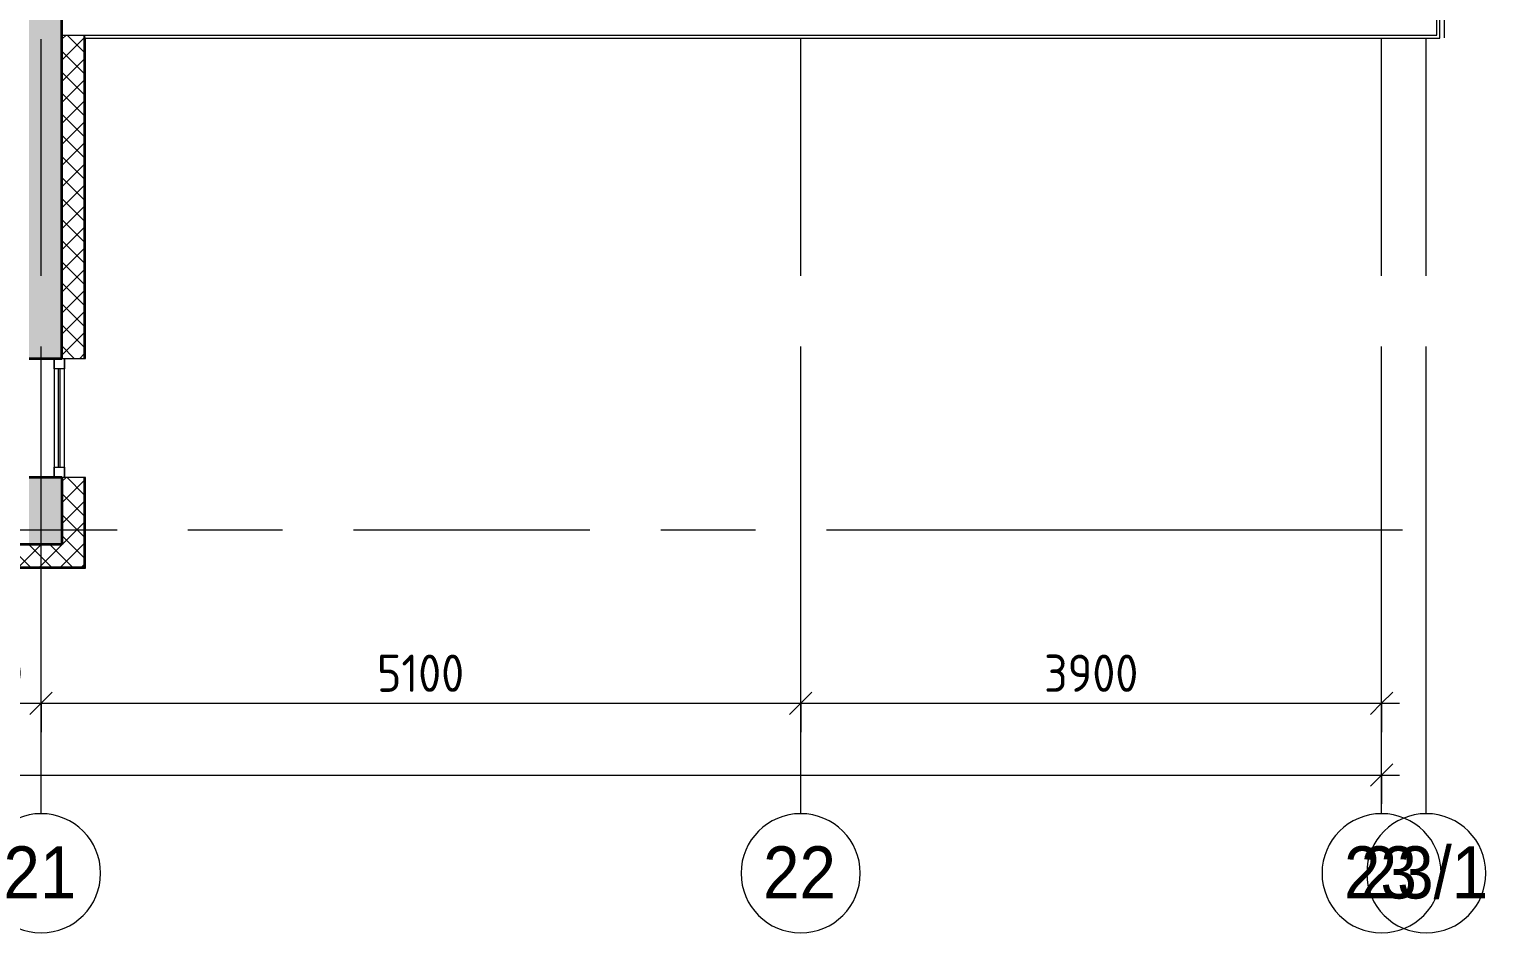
# Model space of a CAD drawing. Header units: millimetres. Extents: x 35146 to 234858, y -8553 to 29000.
# Drawn here: x 75480 to 85260, y -2706 to 3360 of the extents above; entities that cross this region are included whole.
import ezdxf

# ---------------------------------------------------------------- set-up
doc = ezdxf.new("R2010")
doc.units = ezdxf.units.MM
doc.linetypes.add('Осевая', pattern=[3175, 635, -476.25, 1587.5, -476.25])
for name, color, linetype, lineweight in [('A-ANNO-DIMS', 7, 'Continuous', 9), ('A-ANNO-DIMS-100', 7, 'Continuous', 9), ('A-DETL-GENF', 7, 'Continuous', 9), ('A-GLAZ', 7, 'Continuous', 9), ('A-GLAZ-1', 7, 'Continuous', 13), ('A-WALL', 7, 'Continuous', 9), ('I-WALL', 7, 'Continuous', 9), ('Оси', 7, 'Continuous', 9), ('Оси-1', 7, 'Continuous', 20), ('Оси-2', 7, 'Осевая', 9)]:
    doc.layers.add(name, color=color, linetype=linetype, lineweight=lineweight)
for name, color, linetype, lineweight, true_color in [('A-WALL-2', 7, 'Continuous', 13, 0x3c3c3c), ('A-WALL-3', 7, 'Continuous', 35, 0x3c3c3c), ('A-WALL-FNSH-1', 7, 'Continuous', 9, 0x3c3c3c), ('A-WALL-FNSH-2', 7, 'Continuous', 13, 0x3c3c3c)]:
    doc.layers.add(name, color=color, linetype=linetype, lineweight=lineweight, true_color=true_color)
doc.styles.add('Arial', font='arial.ttf', dxfattribs={"width": 0.9, "height": 350})
doc.styles.add('ISOCPEUR', font='isocpeur.ttf', dxfattribs={"width": 0.9, "height": 250})
doc.dimstyles.new('ISO-2_5_0_9К_БОЛЬШОЙ', dxfattribs={"dimscale": 304.8, "dimtxt": 248.995294, "dimasz": 0.492126, "dimexe": 0.393701, "dimexo": 0.984252, "dimgap": 0, "dimtad": 1, "dimdec": 0, "dimrnd": 10, "dimzin": 0, "dimdsep": 46, "dimtxsty": 'ISOCPEUR', "dimblk1": 'OBLIQUE', "dimblk2": 'OBLIQUE', "dimsah": 1, "dimcen": 0.09, "dimdle": 0.393701, "dimazin": 0, "dimtfac": 1, "dimtdec": 4, "dimtix": 1, "dimtmove": 0, "dimatfit": 3, "dimfxl": 1, "dimtvp": 1, "dimtolj": 1, "dimtzin": 0, "dimarcsym": 2})
doc.dimstyles.new('ISO-2_5_0_9К_БОЛЬШОЙ_1', dxfattribs={"dimscale": 304.8, "dimtxt": 248.995294, "dimasz": 0.492126, "dimexe": 0.393701, "dimexo": 0.984252, "dimgap": 0, "dimtad": 1, "dimdec": 0, "dimrnd": 10, "dimzin": 0, "dimdsep": 46, "dimtxsty": 'ISOCPEUR', "dimblk1": 'OBLIQUE', "dimblk2": 'OBLIQUE', "dimsah": 1, "dimcen": 0.09, "dimdle": 0.393701, "dimazin": 0, "dimtfac": 1, "dimtdec": 4, "dimtix": 1, "dimtmove": 2, "dimatfit": 3, "dimfxl": 1, "dimtvp": 1, "dimtolj": 1, "dimtzin": 0, "dimarcsym": 2})
pattern_1 = [(45, (0, 0), (-70.71068, 70.71068), []), (135, (0, 0), (-70.71068, -70.71068), [])]

# ---------------------------------------------------------------- blocks, each defined once
blk = doc.blocks.new('120_Окно_СКБ_1Ст - 120_Окно_СКБ_1Ст 800х2500 EI30-23532001-План потолков с обозначением видов отделки и геометрии 2 этажа в осях 12-23')
at = {"layer": 'A-GLAZ'}
for p, q in [((400, -57), (-400, -57)), ((330, -87), (-330, -87)), ((330, -97), (-330, -97)), ((-400, -127), (400, -127))]:
    blk.add_line(p, q, dxfattribs=at)
at = {"layer": 'A-GLAZ-1'}
for p, q in [((-400, -127), (-400, -57)), ((-400, -57), (-330, -57)), ((-330, -57), (-330, -127)), ((330, -127), (330, -57)), ((330, -57), (400, -57)), ((400, -57), (400, -127)), ((-330, -127), (-400, -127)), ((400, -127), (330, -127))]:
    blk.add_line(p, q, dxfattribs=at)
blk = doc.blocks.new('DET_L_Линия разрыва - М100-V36-План потолков с обозначением видов отделки и геометрии 2 этажа в осях 12-23')
at = {"layer": 'A-DETL-GENF'}
blk.add_line((11739.9, 0), (0, 0), dxfattribs=at)
blk = doc.blocks.new('Ось сетки - D8-29747960-План потолков с обозначением видов отделки и геометрии 2 этажа в осях 12-23')
at = {"layer": 'Оси-1'}
for start, end in [(360, 180), (180, 360)]:
    blk.add_arc((0, 0), 4, start, end, dxfattribs=at)
blk = doc.blocks.new('DIMBLOCK14-План потолков с обозначением видов отделки и геометрии 2 этажа в осях 12-23')
at = {"layer": 'A-ANNO-DIMS-100'}
for p, q in [((38310, -1840.8), (38310, -1526.9)), ((84560, -1840.8), (84560, -1526.9)), ((38190, -1646.9), (84680, -1646.9)), ((38310, -1646.9), (38310, -1840.8)), ((84560, -1646.9), (84560, -1840.8))]:
    blk.add_line(p, q, dxfattribs=at)
at = {"layer": 'A-ANNO-DIMS-100', "lineweight": 20}
for p, q in [((38310, -1646.9), (38235, -1721.9)), ((38310, -1646.9), (38385, -1571.9)), ((84560, -1646.9), (84485, -1721.9)), ((84560, -1646.9), (84635, -1571.9))]:
    blk.add_line(p, q, dxfattribs=at)
at = {"layer": 'A-ANNO-DIMS-100', "color": 0, "insert": (62678.4, -1320.3), "char_height": 250, "width": 976.828, "attachment_point": 1, "line_spacing_factor": 1.149209, "style": 'ISOCPEUR'}
blk.add_mtext('46250', dxfattribs=at)
blk = doc.blocks.new('_Oblique')
at = {"color": 0, "linetype": 'ByBlock', "lineweight": -2}
blk.add_line((-0.5, -0.5), (0.5, 0.5), dxfattribs=at)
blk = doc.blocks.new('DIMBLOCK30-План потолков с обозначением видов отделки и геометрии 2 этажа в осях 12-23')
at = {"layer": 'A-ANNO-DIMS-100'}
for p, q in [((74860, -1358.9), (74860, -1045)), ((75560, -1358.9), (75560, -1045)), ((74860, -1165), (75560, -1165)), ((74860, -1165), (74860, -1358.9)), ((75560, -1165), (75560, -1358.9))]:
    blk.add_line(p, q, dxfattribs=at)
at = {"layer": 'A-ANNO-DIMS-100', "lineweight": 20}
for p, q in [((74860, -1165), (74785, -1240)), ((74860, -1165), (74935, -1090)), ((75560, -1165), (75485, -1240)), ((75560, -1165), (75635, -1090))]:
    blk.add_line(p, q, dxfattribs=at)
at = {"layer": 'A-ANNO-DIMS-100', "color": 0, "insert": (74973, -838.4), "char_height": 250, "width": 568.858, "attachment_point": 1, "line_spacing_factor": 1.149209, "style": 'ISOCPEUR'}
blk.add_mtext('700', dxfattribs=at)
blk = doc.blocks.new('DIMBLOCK31-План потолков с обозначением видов отделки и геометрии 2 этажа в осях 12-23')
at = {"layer": 'A-ANNO-DIMS-100'}
for p, q in [((75560, -1358.9), (75560, -1045)), ((80660, -1358.9), (80660, -1045)), ((75560, -1165), (80660, -1165)), ((75560, -1165), (75560, -1358.9)), ((80660, -1165), (80660, -1358.9))]:
    blk.add_line(p, q, dxfattribs=at)
at = {"layer": 'A-ANNO-DIMS-100', "lineweight": 20}
for p, q in [((75560, -1165), (75485, -1240)), ((75560, -1165), (75635, -1090)), ((80660, -1165), (80585, -1240)), ((80660, -1165), (80735, -1090))]:
    blk.add_line(p, q, dxfattribs=at)
at = {"layer": 'A-ANNO-DIMS-100', "color": 0, "insert": (77815.5, -838.4), "char_height": 250, "width": 706.764, "attachment_point": 1, "line_spacing_factor": 1.149209, "style": 'ISOCPEUR'}
blk.add_mtext('5100', dxfattribs=at)
blk = doc.blocks.new('DIMBLOCK32-План потолков с обозначением видов отделки и геометрии 2 этажа в осях 12-23')
at = {"layer": 'A-ANNO-DIMS-100'}
for p, q in [((80660, -1358.9), (80660, -1045)), ((84560, -1358.9), (84560, -1045)), ((80660, -1165), (84680, -1165)), ((80660, -1165), (80660, -1358.9)), ((84560, -1165), (84560, -1358.9))]:
    blk.add_line(p, q, dxfattribs=at)
at = {"layer": 'A-ANNO-DIMS-100', "lineweight": 20}
for p, q in [((80660, -1165), (80585, -1240)), ((80660, -1165), (80735, -1090)), ((84560, -1165), (84485, -1240)), ((84560, -1165), (84635, -1090))]:
    blk.add_line(p, q, dxfattribs=at)
at = {"layer": 'A-ANNO-DIMS-100', "color": 0, "insert": (82294, -838.4), "char_height": 250, "width": 758.478, "attachment_point": 1, "line_spacing_factor": 1.149209, "style": 'ISOCPEUR'}
blk.add_mtext('3900', dxfattribs=at)

msp = doc.modelspace()

# ---------------------------------------------------------------- hatches: boundary and pattern name
at = {"layer": 'A-WALL'}
h = msp.add_hatch(dxfattribs=at)
h.set_pattern_fill('FP_20', color=256, style=0, pattern_type=2)
h.set_pattern_definition(pattern_1)
h.paths.add_polyline_path([(75700, -250), (75850, -250), (75850, 350), (75700, 350), (75700, -100)])
h.paths.add_polyline_path([(75850, 1150), (75850, 3320), (75700, 3320), (75700, 1150)])
h = msp.add_hatch(dxfattribs=at)
h.set_pattern_fill('FP_20', color=256, style=0, pattern_type=2)
h.set_pattern_definition(pattern_1)
h.paths.add_polyline_path([(74946.9, -250), (75700, -250), (75700, -100), (38742.7, -100), (38742.7, -250), (73481, -250)])
at = {"layer": 'I-WALL'}
h = msp.add_hatch(dxfattribs=at)
h.set_pattern_fill('FP_17', color=256, style=0, pattern_type=2)
h.set_pattern_definition([(45, (0, 0), (-57.02463, 57.02463), []), (45, (57.025, 0), (-57.02463, 57.02463), [100.806, -20.161, 3.353, -16.808])])
h.paths.add_polyline_path([(75480, -100), (75700, -100), (75700, 350), (75480, 350), (75480, 120)])
h.paths.add_polyline_path([(75700, 1150), (75700, 3550), (75480, 3550), (75480, 1150)])
h.paths.add_polyline_path([(75700, 4050), (75700, 7900), (75480, 7900), (75480, 4050), (75679.8, 4050)])

# ---------------------------------------------------------------- linework, layer by layer
at = {"layer": 'A-WALL'}
for p, q in [((75700, 3320), (75853, 3320)), ((75850, 1150), (75850, 3320)), ((75858, 3300), (75853, 3300)), ((75850, -250), (75850, 350)), ((38742.7, -250), (75850, -250))]:
    msp.add_line(p, q, dxfattribs=at)
at = {"layer": 'A-WALL-2'}
for p, q in [((84930, 3320), (84930, 10247)), ((75853, 3320), (84930, 3320)), ((75700, 1150), (75850, 1150)), ((75850, 350), (75700, 350))]:
    msp.add_line(p, q, dxfattribs=at)
at = {"layer": 'A-WALL-3'}
for p, q in [((75700, 1150), (75700, 3550)), ((75480, 1150), (75700, 1150)), ((75700, 350), (75480, 350)), ((75700, 350), (75700, -100)), ((75700, -100), (71860, -100))]:
    msp.add_line(p, q, dxfattribs=at)
at = {"layer": 'A-WALL-FNSH-1'}
for p, q in [((84950, 3300), (84950, 10247)), ((75858, 3300), (84950, 3300)), ((75858, 1150), (75858, 3300)), ((75853, 1150), (75858, 1150)), ((75858, 350), (75853, 350)), ((75858, -258), (75858, 350)), ((38742.7, -258), (75858, -258))]:
    msp.add_line(p, q, dxfattribs=at)
at = {"layer": 'A-WALL-FNSH-2'}
for p, q in [((75853, 1150), (75853, 3320)), ((75850, 1150), (75853, 1150)), ((75853, 350), (75850, 350)), ((75853, -253), (75853, 350)), ((38742.7, -253), (75853, -253))]:
    msp.add_line(p, q, dxfattribs=at)
at = {"layer": 'Оси'}
for p, q in [((75560, -1906.3), (75560, 593.7)), ((80660, -1906.3), (80660, 593.7)), ((84560, -1906.3), (84560, 593.7)), ((84860, -1906.3), (84860, 593.7)), ((82200, 0), (84700, 0))]:
    msp.add_line(p, q, dxfattribs=at)
at = {"layer": 'Оси-2'}
for p, q in [((75560, 593.7), (75560, 25078.1)), ((80660, 593.7), (80660, 24890.1)), ((84560, 593.7), (84560, 19415.1)), ((84860, 593.7), (84860, 19415.1)), ((38446.2, 0), (82200, 0))]:
    msp.add_line(p, q, dxfattribs=at)

# ---------------------------------------------------------------- block references
at = {"layer": 'A-DETL-GENF', "rotation": 90.00000000000031}
msp.add_blockref('DET_L_Линия разрыва - М100-V36-План потолков с обозначением видов отделки и геометрии 2 этажа в осях 12-23', (84980.7, 3301.1), dxfattribs=at)
at = {"layer": 'A-GLAZ', "rotation": 270}
msp.add_blockref('120_Окно_СКБ_1Ст - 120_Окно_СКБ_1Ст 800х2500 EI30-23532001-План потолков с обозначением видов отделки и геометрии 2 этажа в осях 12-23', (75775, 750), dxfattribs=at)
at = {"layer": 'Оси-1', "xscale": 99.99999999999993, "yscale": 99.99999999999993, "zscale": 99.99999999999993}
for p in [(75560, -2306.3), (80660, -2306.3), (84560, -2306.3), (84860, -2306.3)]:
    msp.add_blockref('Ось сетки - D8-29747960-План потолков с обозначением видов отделки и геометрии 2 этажа в осях 12-23', p, dxfattribs=at)

# ---------------------------------------------------------------- texts
at = {"layer": 'Оси', "char_height": 350, "attachment_point": 1, "style": 'Arial'}
for s, insert, width in [('21', (75307.4, -2125.6), 606.076), ('22', (80407.4, -2125.6), 606.076), ('23', (84307.4, -2125.6), 606.076), ('23/1', (84419.7, -2125.6), 1060.633)]:
    msp.add_mtext(s, dxfattribs=dict(at, insert=insert, width=width))

# ---------------------------------------------------------------- dimensions: what is measured, and where the dimension line sits
at = {"layer": 'A-ANNO-DIMS'}
for base, p1, p2, override, picture, middle in [((75560, -1165), (74860, -1058.9), (75560, -1058.9), {"dimpost": '<>', "dimfxl": 700}, 'DIMBLOCK30-План потолков с обозначением видов отделки и геометрии 2 этажа в осях 12-23', (75210, -1040)), ((80660, -1165), (75560, -1058.9), (80660, -1058.9), {"dimpost": '<>', "dimfxl": 5100}, 'DIMBLOCK31-План потолков с обозначением видов отделки и геометрии 2 этажа в осях 12-23', (78110, -1040)), ((84560, -1165), (80660, -1058.9), (84560, -1058.9), {"dimpost": '<>', "dimfxl": 3900}, 'DIMBLOCK32-План потолков с обозначением видов отделки и геометрии 2 этажа в осях 12-23', (82610, -1040))]:
    dim = msp.add_linear_dim(base=base, p1=p1, p2=p2, dimstyle='ISO-2_5_0_9К_БОЛЬШОЙ', override=override, dxfattribs=at)
    dim.commit()
    dim.dimension.update_dxf_attribs({"geometry": picture, "text_midpoint": middle})
dim = msp.add_linear_dim(base=(84560, -1646.9), p1=(38310, -1540.8), p2=(84560, -1540.8), dimstyle='ISO-2_5_0_9К_БОЛЬШОЙ_1', override={"dimpost": '<>', "dimfxl": 46250}, dxfattribs=at)
dim.commit()
dim.dimension.update_dxf_attribs({"geometry": 'DIMBLOCK14-План потолков с обозначением видов отделки и геометрии 2 этажа в осях 12-23', "text_midpoint": (63166.8, -1486.9), "dimtype": 160})

doc.saveas('drawing.dxf')
